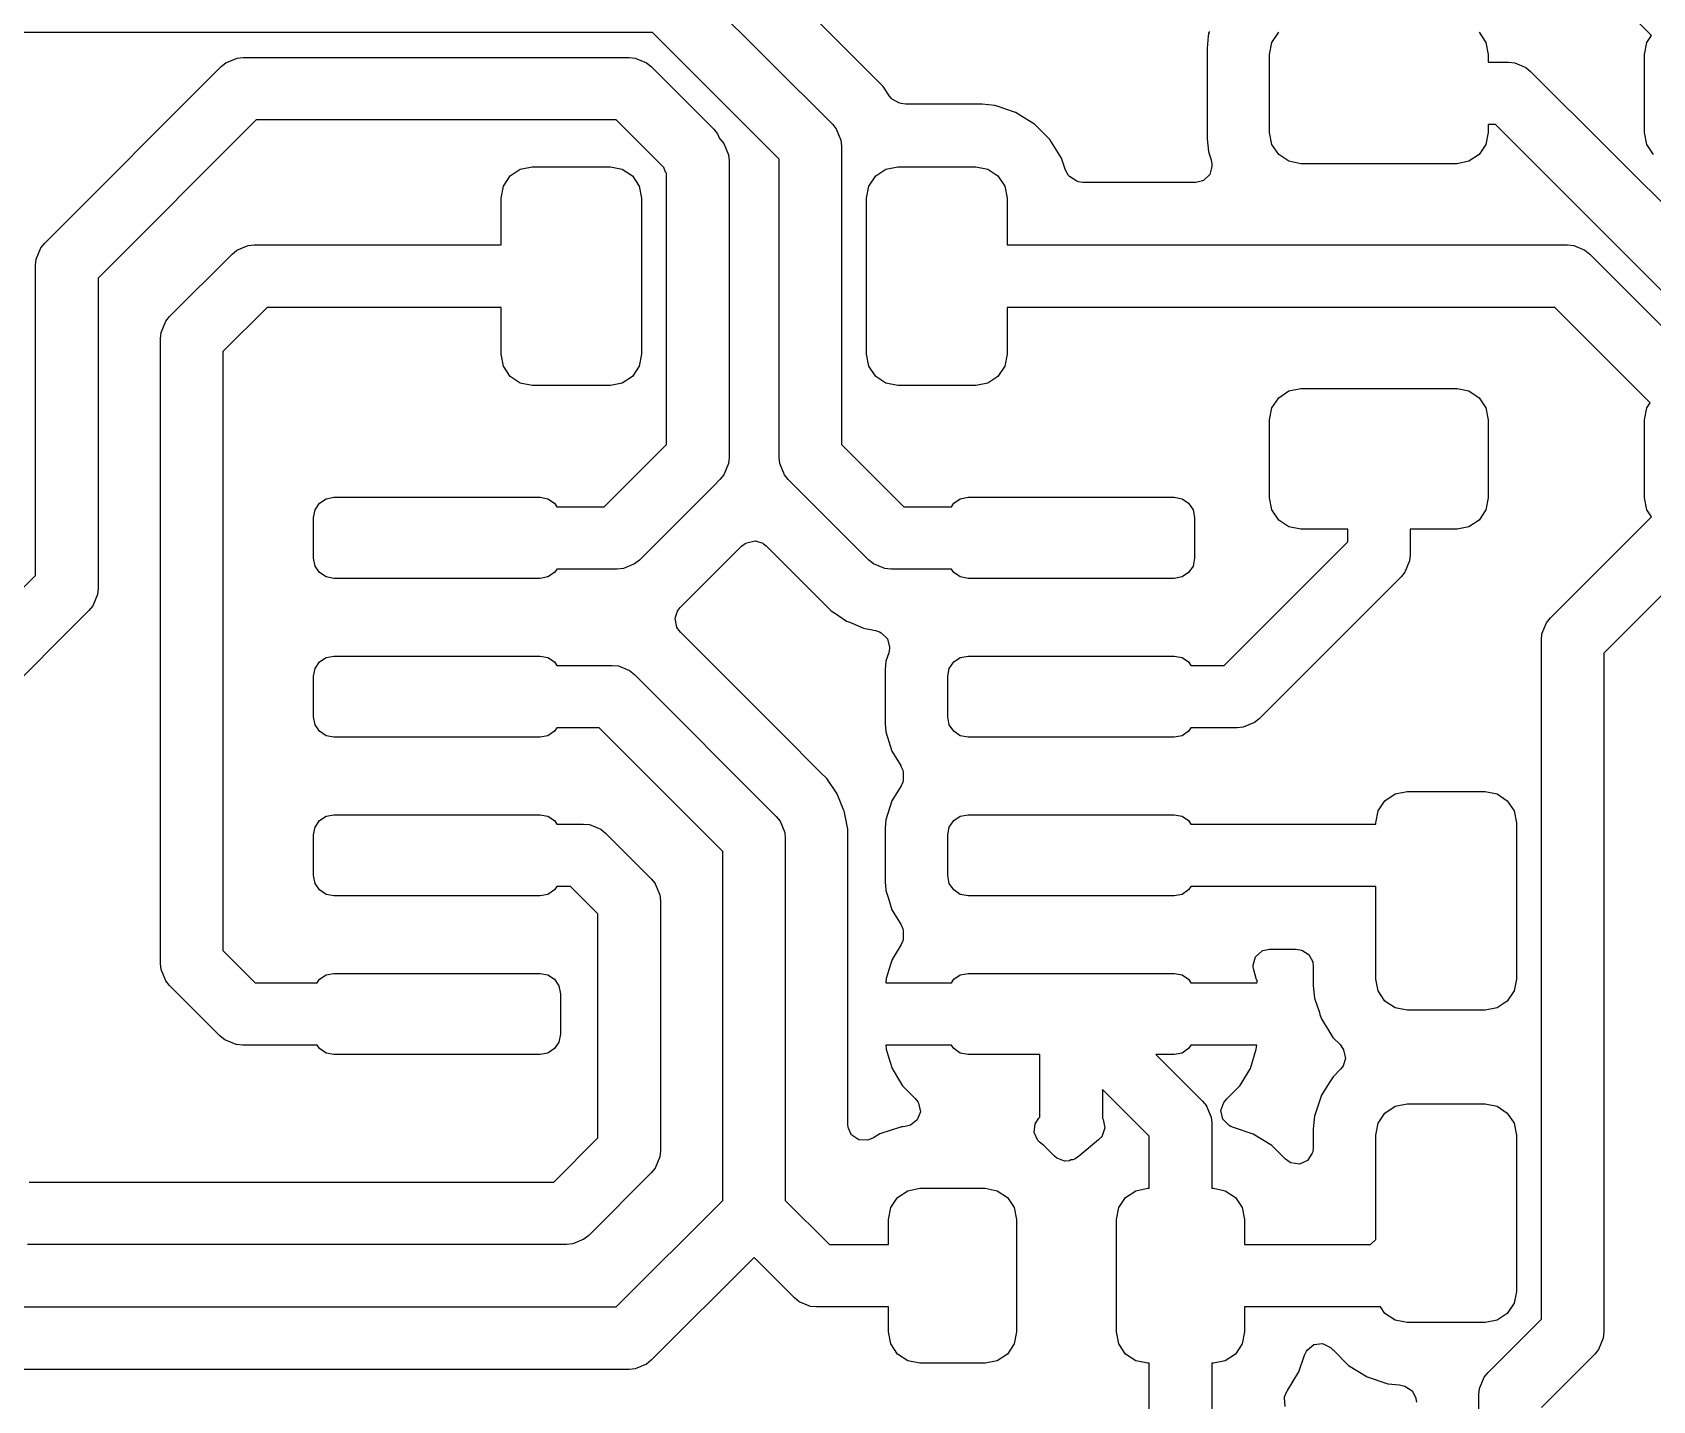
# Model space of a CAD drawing. Header units: millimetres. Extents: x 117.1 to 182.9, y -117.9 to -82.1.
# Drawn here: x 147.72 to 160.69, y -100 to -89.05 of the extents above; entities that cross this region are included whole.
import ezdxf

# ---------------------------------------------------------------- set-up
doc = ezdxf.new("R2010")
doc.units = ezdxf.units.MM
doc.layers.add('trace_out', color=214, linetype='CONTINUOUS', lineweight=25, true_color=0x800080)

msp = doc.modelspace()

# ---------------------------------------------------------------- linework, layer by layer
at = {"layer": 'trace_out', "linetype": 'CONTINUOUS'}
for p, q in [((154.149815, -89.098498), (153.268371, -88.217052)), ((152.966727, -88.623223), (154.126776, -89.783273)), ((160.681779, -89.072833), (160.348223, -88.739277)), ((150, -89.05), (146.8, -89.05)), ((152.686396, -89.05), (150, -89.05)), ((153.7, -90.063603), (152.686396, -89.05)), ((157.135364, -89.068634), (157.134542, -89.074871)), ((157.136852, -89.054067), (157.135364, -89.068634)), ((157.145298, -89.041123), (157.136852, -89.054067)), ((157.64403, -89.129329), (157.698223, -89.048223)), ((159.301777, -89.048223), (159.35597, -89.129329)), ((154.428416, -89.377099), (154.149815, -89.098498)), ((157.134359, -89.078476), (157.1245, -89.174973)), ((157.1245, -89.174973), (157.1245, -89.899998)), ((157.134542, -89.074871), (157.134359, -89.078476)), ((157.625, -89.225), (157.64403, -89.129329)), ((159.35597, -89.129329), (159.375, -89.225)), ((160.625, -89.225), (160.64403, -89.129329)), ((160.64403, -89.129329), (160.681779, -89.072833)), ((147.823223, -90.735723), (149.235724, -89.323223)), ((149.235724, -89.323223), (149.273608, -89.292132)), ((149.273608, -89.292132), (149.363728, -89.254803)), ((149.363728, -89.254803), (149.363737, -89.254803)), ((149.363737, -89.254803), (149.4125, -89.25)), ((149.4125, -89.25), (152.5, -89.25)), ((152.5, -89.25), (152.548773, -89.254804)), ((152.548773, -89.254804), (152.638893, -89.292133)), ((152.638893, -89.292133), (152.638897, -89.292137)), ((152.638897, -89.292137), (152.676777, -89.323223)), ((152.676777, -89.323223), (153.176777, -89.823223)), ((157.625, -89.85), (157.625, -89.225)), ((159.375, -89.225), (159.375, -89.2875)), ((159.375, -89.2875), (159.5375, -89.2875)), ((159.5375, -89.2875), (159.586273, -89.292304)), ((159.586273, -89.292304), (159.676393, -89.329633)), ((160.625, -89.85), (160.625, -89.225)), ((154.532951, -89.481634), (154.428416, -89.377099)), ((159.676393, -89.329633), (159.676397, -89.329637)), ((159.676397, -89.329637), (159.714277, -89.360723)), ((159.714277, -89.360723), (161.353554, -91)), ((154.584493, -89.558773), (154.532951, -89.481634)), ((154.600688, -89.57833), (154.584493, -89.558773)), ((154.605486, -89.583042), (154.600688, -89.57833)), ((154.65745, -89.613565), (154.605486, -89.583042)), ((154.677584, -89.619477), (154.65745, -89.613565)), ((154.71252, -89.6245), (154.677584, -89.619477)), ((155.325009, -89.6245), (154.71252, -89.6245)), ((155.325016, -89.6245), (155.325009, -89.6245)), ((155.325025, -89.6245), (155.325016, -89.6245)), ((155.427796, -89.634999), (155.325025, -89.6245)), ((155.433439, -89.636639), (155.427796, -89.634999)), ((155.436265, -89.637807), (155.433439, -89.636639)), ((155.592862, -89.689698), (155.436265, -89.637807)), ((155.594331, -89.690185), (155.592862, -89.689698)), ((155.594336, -89.690187), (155.594331, -89.690185)), ((155.613953, -89.702287), (155.594336, -89.690187)), ((155.743656, -89.782288), (155.613953, -89.702287)), ((149.516053, -89.75), (148.25, -91.016053)), ((152.396446, -89.75), (149.516053, -89.75)), ((152.777051, -90.130605), (152.396446, -89.75)), ((153.176777, -89.823223), (153.207868, -89.861108)), ((154.126776, -89.783273), (154.157862, -89.821152)), ((154.157862, -89.821152), (154.157867, -89.821157)), ((154.157867, -89.821157), (154.195196, -89.911277)), ((155.867712, -89.906344), (155.743656, -89.782288)), ((159.433946, -89.7875), (159.375, -89.7875)), ((159.375, -89.7875), (159.375, -89.85)), ((161.073223, -91.426777), (159.433946, -89.7875)), ((153.207868, -89.861108), (153.222949, -89.897518)), ((153.222949, -89.897518), (153.226777, -89.901346)), ((153.226777, -89.901346), (153.257868, -89.93923)), ((153.257868, -89.93923), (153.295197, -90.02935)), ((154.195196, -89.911277), (154.2, -89.96005)), ((154.2, -89.96005), (154.2, -92.346446)), ((155.959814, -90.055666), (155.867712, -89.906344)), ((157.1245, -89.899998), (157.124503, -89.900045)), ((157.124503, -89.900045), (157.135, -90.002799)), ((157.64403, -89.945671), (157.625, -89.85)), ((157.698223, -90.026777), (157.64403, -89.945671)), ((159.35597, -89.945671), (159.301777, -90.026777)), ((159.375, -89.85), (159.35597, -89.945671)), ((160.64403, -89.945671), (160.625, -89.85)), ((160.698223, -90.026777), (160.64403, -89.945671)), ((153.295197, -90.02935), (153.295197, -90.029359)), ((153.295197, -90.029359), (153.3, -90.078122)), ((153.3, -90.078122), (153.3, -92.45)), ((153.7, -92.45), (153.7, -90.063603)), ((155.988685, -90.142796), (155.959814, -90.055666)), ((157.135, -90.002799), (157.135001, -90.0028)), ((157.135001, -90.0028), (157.141425, -90.022187)), ((157.141425, -90.022187), (157.157127, -90.069574)), ((157.157127, -90.069574), (157.163347, -90.104306)), ((157.163347, -90.104306), (157.163825, -90.118176)), ((157.779329, -90.08097), (157.698223, -90.026777)), ((157.875, -90.1), (157.779329, -90.08097)), ((159.125, -90.1), (157.875, -90.1)), ((159.220671, -90.08097), (159.125, -90.1)), ((159.301777, -90.026777), (159.220671, -90.08097)), ((151.49403, -90.279329), (151.548223, -90.198223)), ((151.548223, -90.198223), (151.629329, -90.14403)), ((151.629329, -90.14403), (151.725, -90.125)), ((151.725, -90.125), (152.35, -90.125)), ((152.35, -90.125), (152.445671, -90.14403)), ((152.445671, -90.14403), (152.526777, -90.198223)), ((152.526777, -90.198223), (152.58097, -90.279329)), ((152.792133, -90.167015), (152.777051, -90.130605)), ((152.792137, -90.167019), (152.792133, -90.167015)), ((152.8, -90.1766), (152.792137, -90.167019)), ((152.8, -92.346446), (152.8, -90.1766)), ((154.41903, -90.279329), (154.473223, -90.198223)), ((154.473223, -90.198223), (154.554329, -90.14403)), ((154.554329, -90.14403), (154.65, -90.125)), ((154.65, -90.125), (155.275, -90.125)), ((155.275, -90.125), (155.370671, -90.14403)), ((155.370671, -90.14403), (155.451777, -90.198223)), ((155.451777, -90.198223), (155.50597, -90.279329)), ((155.991762, -90.152081), (155.988685, -90.142796)), ((156.015762, -90.194289), (155.991762, -90.152081)), ((156.02271, -90.202306), (156.015762, -90.194289)), ((156.081475, -90.24007), (156.02271, -90.202306)), ((157.095266, -90.233399), (157.089148, -90.236452)), ((157.146462, -90.185854), (157.095266, -90.233399)), ((157.157508, -90.142796), (157.146462, -90.185854)), ((157.159528, -90.139403), (157.157508, -90.142796)), ((157.163825, -90.118176), (157.159392, -90.135454)), ((157.159392, -90.135454), (157.159528, -90.139403)), ((151.475, -90.375), (151.49403, -90.279329)), ((152.58097, -90.279329), (152.6, -90.375)), ((154.4, -90.375), (154.41903, -90.279329)), ((155.50597, -90.279329), (155.525, -90.375)), ((156.096474, -90.244475), (156.081475, -90.24007)), ((156.131415, -90.2495), (156.096474, -90.244475)), ((157.033781, -90.2495), (156.131415, -90.2495)), ((157.089148, -90.236452), (157.033781, -90.2495)), ((151.475, -90.75), (151.475, -90.375)), ((152.6, -90.375), (152.6, -91.625)), ((154.4, -91.625), (154.4, -90.375)), ((155.525, -90.375), (155.525, -90.75)), ((147.792137, -90.773602), (147.823223, -90.735723)), ((149.361108, -90.792132), (149.451228, -90.754803)), ((149.451228, -90.754803), (149.451237, -90.754803)), ((149.451237, -90.754803), (149.5, -90.75)), ((149.5, -90.75), (151.475, -90.75)), ((155.525, -90.75), (160.01005, -90.75)), ((160.01005, -90.75), (160.058823, -90.754804)), ((160.058823, -90.754804), (160.148943, -90.792133)), ((147.75, -90.9125), (147.754804, -90.863727)), ((147.754804, -90.863727), (147.792133, -90.773607)), ((147.792133, -90.773607), (147.792137, -90.773602)), ((148.823223, -91.323223), (149.323223, -90.823223)), ((149.323223, -90.823223), (149.361108, -90.792132)), ((160.148943, -90.792133), (160.148947, -90.792137)), ((160.148947, -90.792137), (160.186827, -90.823223)), ((160.186827, -90.823223), (161.09113, -91.727526)), ((147.75, -93.396446), (147.75, -90.9125)), ((148.25, -91.016053), (148.25, -93.5)), ((149.603554, -91.25), (149.25, -91.603554)), ((151.475, -91.25), (149.603554, -91.25)), ((151.475, -91.625), (151.475, -91.25)), ((159.906496, -91.25), (155.525, -91.25)), ((155.525, -91.25), (155.525, -91.625)), ((160.670784, -92.014288), (159.906496, -91.25)), ((148.754804, -91.451227), (148.792133, -91.361107)), ((148.792133, -91.361107), (148.792137, -91.361102)), ((148.792137, -91.361102), (148.823223, -91.323223)), ((148.75, -91.5), (148.754804, -91.451227)), ((148.75, -96.5), (148.75, -91.5)), ((149.25, -91.603554), (149.25, -96.396446)), ((151.49403, -91.720671), (151.475, -91.625)), ((152.6, -91.625), (152.58097, -91.720671)), ((154.41903, -91.720671), (154.4, -91.625)), ((155.525, -91.625), (155.50597, -91.720671)), ((151.548223, -91.801777), (151.49403, -91.720671)), ((152.58097, -91.720671), (152.526777, -91.801777)), ((154.473223, -91.801777), (154.41903, -91.720671)), ((155.50597, -91.720671), (155.451777, -91.801777)), ((151.629329, -91.85597), (151.548223, -91.801777)), ((151.725, -91.875), (151.629329, -91.85597)), ((152.35, -91.875), (151.725, -91.875)), ((152.445671, -91.85597), (152.35, -91.875)), ((152.526777, -91.801777), (152.445671, -91.85597)), ((154.554329, -91.85597), (154.473223, -91.801777)), ((154.65, -91.875), (154.554329, -91.85597)), ((155.275, -91.875), (154.65, -91.875)), ((155.370671, -91.85597), (155.275, -91.875)), ((155.451777, -91.801777), (155.370671, -91.85597)), ((157.698223, -91.973223), (157.779329, -91.91903)), ((157.779329, -91.91903), (157.875, -91.9)), ((157.875, -91.9), (159.125, -91.9)), ((159.125, -91.9), (159.220671, -91.91903)), ((159.220671, -91.91903), (159.301777, -91.973223)), ((157.64403, -92.054329), (157.698223, -91.973223)), ((159.301777, -91.973223), (159.35597, -92.054329)), ((160.64403, -92.054329), (160.670784, -92.014288)), ((157.625, -92.15), (157.64403, -92.054329)), ((157.625, -92.775), (157.625, -92.15)), ((159.35597, -92.054329), (159.375, -92.15)), ((159.375, -92.15), (159.375, -92.775)), ((160.625, -92.15), (160.64403, -92.054329)), ((160.625, -92.775), (160.625, -92.15)), ((152.301446, -92.845), (152.8, -92.346446)), ((154.2, -92.346446), (154.698554, -92.845)), ((153.295197, -92.498772), (153.257868, -92.588892)), ((153.3, -92.45), (153.295197, -92.498762)), ((153.295197, -92.498762), (153.295197, -92.498772)), ((153.704804, -92.498773), (153.7, -92.45)), ((153.742133, -92.588893), (153.704804, -92.498773)), ((153.176777, -92.676777), (152.581777, -93.271777)), ((153.226777, -92.626776), (153.176777, -92.676777)), ((153.257868, -92.588892), (153.226777, -92.626776)), ((153.742137, -92.588897), (153.742133, -92.588893)), ((153.773223, -92.626777), (153.742137, -92.588897)), ((154.418223, -93.271777), (153.773223, -92.626777)), ((149.98737, -92.870314), (150.022595, -92.817595)), ((150.022595, -92.817595), (150.075314, -92.78237)), ((150.075314, -92.78237), (150.1375, -92.77)), ((150.1375, -92.77), (151.7875, -92.77)), ((151.7875, -92.77), (151.849686, -92.78237)), ((151.849686, -92.78237), (151.902405, -92.817595)), ((151.902405, -92.817595), (151.920716, -92.845)), ((155.079284, -92.845), (155.097595, -92.817595)), ((155.097595, -92.817595), (155.150314, -92.78237)), ((155.150314, -92.78237), (155.2125, -92.77)), ((155.2125, -92.77), (156.8625, -92.77)), ((156.8625, -92.77), (156.924686, -92.78237)), ((156.924686, -92.78237), (156.977405, -92.817595)), ((156.977405, -92.817595), (157.01263, -92.870314)), ((157.64403, -92.870671), (157.625, -92.775)), ((159.375, -92.775), (159.35597, -92.870671)), ((160.64403, -92.870671), (160.625, -92.775)), ((149.975, -92.9325), (149.98737, -92.870314)), ((149.975, -93.2575), (149.975, -92.9325)), ((151.920716, -92.845), (152.301446, -92.845)), ((154.698554, -92.845), (155.079284, -92.845)), ((157.01263, -92.870314), (157.025, -92.9325)), ((157.025, -92.9325), (157.025, -93.2575)), ((157.698223, -92.951777), (157.64403, -92.870671)), ((157.779329, -93.00597), (157.698223, -92.951777)), ((159.301777, -92.951777), (159.220671, -93.00597)), ((159.35597, -92.870671), (159.301777, -92.951777)), ((159.873223, -93.735723), (160.681779, -92.927167)), ((160.681779, -92.927167), (160.64403, -92.870671)), ((157.875, -93.025), (157.779329, -93.00597)), ((158.25, -93.025), (157.875, -93.025)), ((158.25, -93.126446), (158.25, -93.025)), ((159.125, -93.025), (158.75, -93.025)), ((158.75, -93.025), (158.75, -93.23)), ((159.220671, -93.00597), (159.125, -93.025)), ((161.291053, -93.025), (160.3, -94.016053)), ((152.908469, -93.652897), (153.399714, -93.161653)), ((153.399714, -93.161653), (153.427964, -93.140505)), ((153.427964, -93.140505), (153.441688, -93.133011)), ((153.441688, -93.133011), (153.509946, -93.11816)), ((153.509946, -93.11816), (153.511756, -93.118289)), ((153.511756, -93.118289), (153.569953, -93.137655)), ((153.569953, -93.137655), (153.576471, -93.141844)), ((153.576471, -93.141844), (153.597106, -93.158474)), ((153.597106, -93.158474), (154.116584, -93.677952)), ((157.261446, -94.115), (158.25, -93.126446)), ((149.98737, -93.319686), (149.975, -93.2575)), ((150.022595, -93.372405), (149.98737, -93.319686)), ((151.920716, -93.345), (151.902405, -93.372405)), ((152.405, -93.345), (151.920716, -93.345)), ((152.453773, -93.340196), (152.405, -93.345)), ((152.543893, -93.302867), (152.453773, -93.340196)), ((152.543897, -93.302862), (152.543893, -93.302867)), ((152.581777, -93.271777), (152.543897, -93.302862)), ((154.456108, -93.302868), (154.418223, -93.271777)), ((154.546228, -93.340197), (154.456108, -93.302868)), ((154.546237, -93.340197), (154.546228, -93.340197)), ((154.595, -93.345), (154.546237, -93.340197)), ((155.079284, -93.345), (154.595, -93.345)), ((155.097595, -93.372405), (155.079284, -93.345)), ((157.01263, -93.319686), (156.977405, -93.372405)), ((157.025, -93.2575), (157.01263, -93.319686)), ((158.745196, -93.278773), (158.707867, -93.368893)), ((158.75, -93.23), (158.745196, -93.278773)), ((147.14538, -94.001065), (147.75, -93.396446)), ((150.075314, -93.40763), (150.022595, -93.372405)), ((150.1375, -93.42), (150.075314, -93.40763)), ((151.7875, -93.42), (150.1375, -93.42)), ((151.849686, -93.40763), (151.7875, -93.42)), ((151.902405, -93.372405), (151.849686, -93.40763)), ((155.150314, -93.40763), (155.097595, -93.372405)), ((155.2125, -93.42), (155.150314, -93.40763)), ((156.8625, -93.42), (155.2125, -93.42)), ((156.924686, -93.40763), (156.8625, -93.42)), ((156.977405, -93.372405), (156.924686, -93.40763)), ((158.676776, -93.406777), (157.541777, -94.541777)), ((158.707862, -93.368897), (158.676776, -93.406777)), ((158.707867, -93.368893), (158.707862, -93.368897)), ((148.245196, -93.548772), (148.207868, -93.638892)), ((148.25, -93.5), (148.245196, -93.548772)), ((148.176777, -93.676777), (147.264277, -94.589277)), ((148.207868, -93.638892), (148.176777, -93.676777)), ((152.868289, -93.738241), (152.887655, -93.680045)), ((152.887655, -93.680045), (152.891845, -93.673525)), ((152.891845, -93.673525), (152.908469, -93.652897)), ((154.116584, -93.677952), (154.116589, -93.677956)), ((154.116589, -93.677956), (154.175124, -93.717067)), ((154.175124, -93.717067), (154.175134, -93.717073)), ((154.175134, -93.717073), (154.177888, -93.718913)), ((154.177888, -93.718913), (154.239505, -93.760084)), ((159.842137, -93.773602), (159.873223, -93.735723)), ((152.86816, -93.74005), (152.868289, -93.738241)), ((152.883012, -93.80831), (152.86816, -93.74005)), ((152.890504, -93.822031), (152.883012, -93.80831)), ((152.911656, -93.850287), (152.890504, -93.822031)), ((153.709249, -94.647882), (152.911656, -93.850287)), ((154.239505, -93.760084), (154.258179, -93.767819)), ((154.258179, -93.767819), (154.29021, -93.781087)), ((154.29021, -93.781087), (154.290211, -93.781087)), ((154.290211, -93.781087), (154.376088, -93.816659)), ((154.376088, -93.816659), (154.470321, -93.835402)), ((154.470321, -93.835402), (154.50364, -93.847164)), ((154.50364, -93.847164), (154.516585, -93.853942)), ((154.516585, -93.853942), (154.566845, -93.902475)), ((159.8, -93.9125), (159.804804, -93.863727)), ((159.804804, -93.863727), (159.842133, -93.773607)), ((159.842133, -93.773607), (159.842137, -93.773602)), ((154.566845, -93.902475), (154.582993, -93.96811)), ((154.582554, -93.980717), (154.577015, -94.013291)), ((154.582993, -93.96811), (154.582554, -93.980717)), ((159.8, -99.346446), (159.8, -93.9125)), ((149.98737, -94.140314), (150.022595, -94.087595)), ((150.022595, -94.087595), (150.075314, -94.05237)), ((150.075314, -94.05237), (150.1375, -94.04)), ((150.1375, -94.04), (151.7875, -94.04)), ((151.7875, -94.04), (151.849686, -94.05237)), ((151.849686, -94.05237), (151.902405, -94.087595)), ((151.902405, -94.087595), (151.920716, -94.115)), ((151.920716, -94.115), (152.365, -94.115)), ((152.365, -94.115), (152.413773, -94.119804)), ((152.413773, -94.119804), (152.503893, -94.157133)), ((154.55557, -94.082114), (154.549538, -94.148499)), ((154.577015, -94.013291), (154.55557, -94.08211)), ((154.55557, -94.08211), (154.55557, -94.082113)), ((154.55557, -94.082113), (154.55557, -94.082114)), ((155.06237, -94.140314), (155.097595, -94.087595)), ((155.097595, -94.087595), (155.150314, -94.05237)), ((155.150314, -94.05237), (155.2125, -94.04)), ((155.2125, -94.04), (156.8625, -94.04)), ((156.8625, -94.04), (156.924686, -94.05237)), ((156.924686, -94.05237), (156.977405, -94.087595)), ((156.977405, -94.087595), (156.995716, -94.115)), ((156.995716, -94.115), (157.261446, -94.115)), ((160.3, -94.016053), (160.3, -99.45)), ((149.975, -94.2025), (149.98737, -94.140314)), ((149.975, -94.5275), (149.975, -94.2025)), ((152.503893, -94.157133), (152.503897, -94.157137)), ((152.503897, -94.157137), (152.541777, -94.188223)), ((152.541777, -94.188223), (153.676776, -95.323223)), ((154.549538, -94.148499), (154.5495, -94.148913)), ((154.5495, -94.148913), (154.5495, -94.581105)), ((155.05, -94.2025), (155.06237, -94.140314)), ((155.05, -94.5275), (155.05, -94.2025)), ((149.98737, -94.589686), (149.975, -94.5275)), ((150.022595, -94.642405), (149.98737, -94.589686)), ((150.075314, -94.67763), (150.022595, -94.642405)), ((151.902405, -94.642405), (151.849686, -94.67763)), ((151.920716, -94.615), (151.902405, -94.642405)), ((152.261446, -94.615), (151.920716, -94.615)), ((153.25, -95.603553), (152.261446, -94.615)), ((154.5495, -94.581105), (154.555567, -94.64788)), ((155.06237, -94.589686), (155.05, -94.5275)), ((155.097595, -94.642405), (155.06237, -94.589686)), ((155.150314, -94.67763), (155.097595, -94.642405)), ((156.977405, -94.642405), (156.924686, -94.67763)), ((156.995716, -94.615), (156.977405, -94.642405)), ((157.365, -94.615), (156.995716, -94.615)), ((157.413773, -94.610196), (157.365, -94.615)), ((157.503893, -94.572867), (157.413773, -94.610196)), ((157.503897, -94.572862), (157.503893, -94.572867)), ((157.541777, -94.541777), (157.503897, -94.572862)), ((150.1375, -94.69), (150.075314, -94.67763)), ((151.7875, -94.69), (150.1375, -94.69)), ((151.849686, -94.67763), (151.7875, -94.69)), ((154.03501, -94.973643), (153.709249, -94.647882)), ((154.555567, -94.64788), (154.555568, -94.647882)), ((154.555568, -94.647882), (154.555571, -94.647893)), ((154.555571, -94.647893), (154.603467, -94.801599)), ((155.2125, -94.69), (155.150314, -94.67763)), ((156.8625, -94.69), (155.2125, -94.69)), ((156.924686, -94.67763), (156.8625, -94.69)), ((154.603467, -94.801599), (154.673259, -94.917049)), ((154.082949, -95.021581), (154.03501, -94.973643)), ((154.082955, -95.021589), (154.082949, -95.021581)), ((154.164517, -95.143656), (154.082955, -95.021589)), ((154.673259, -94.917049), (154.675401, -94.920591)), ((154.675401, -94.920591), (154.689176, -94.953088)), ((154.689176, -94.953088), (154.693637, -94.969985)), ((154.693637, -94.969985), (154.692721, -95.036577)), ((154.16508, -95.144498), (154.164517, -95.143656)), ((154.165087, -95.144511), (154.16508, -95.144498)), ((154.186029, -95.19507), (154.165087, -95.144511)), ((154.676299, -95.07792), (154.603469, -95.198395)), ((154.689158, -95.04871), (154.676299, -95.07792)), ((154.692721, -95.036577), (154.689158, -95.04871)), ((158.548223, -95.198223), (158.629329, -95.14403)), ((158.629329, -95.14403), (158.725, -95.125)), ((158.725, -95.125), (159.35, -95.125)), ((159.35, -95.125), (159.445671, -95.14403)), ((159.445671, -95.14403), (159.526777, -95.198223)), ((154.20042, -95.229815), (154.186029, -95.19507)), ((154.208574, -95.2495), (154.20042, -95.229815)), ((154.219333, -95.275475), (154.208574, -95.2495)), ((154.221419, -95.279885), (154.219333, -95.275475)), ((154.2505, -95.426076), (154.221419, -95.279885)), ((154.603467, -95.198399), (154.55557, -95.352109)), ((154.603469, -95.198395), (154.603467, -95.198399)), ((158.475, -95.375), (158.49403, -95.279329)), ((158.49403, -95.279329), (158.548223, -95.198223)), ((159.526777, -95.198223), (159.58097, -95.279329)), ((159.58097, -95.279329), (159.6, -95.375)), ((149.975, -95.4725), (149.98737, -95.410314)), ((149.98737, -95.410314), (150.022595, -95.357595)), ((150.022595, -95.357595), (150.075314, -95.32237)), ((150.075314, -95.32237), (150.1375, -95.31)), ((150.1375, -95.31), (151.7875, -95.31)), ((151.7875, -95.31), (151.849686, -95.32237)), ((151.849686, -95.32237), (151.902405, -95.357595)), ((151.902405, -95.357595), (151.920716, -95.385)), ((151.920716, -95.385), (152.135, -95.385)), ((152.135, -95.385), (152.183773, -95.389804)), ((152.183773, -95.389804), (152.273893, -95.427133)), ((153.676776, -95.323223), (153.707862, -95.361102)), ((153.707862, -95.361102), (153.707867, -95.361107)), ((153.707867, -95.361107), (153.745196, -95.451227)), ((154.555567, -95.352119), (154.5495, -95.418902)), ((154.5495, -95.418902), (154.5495, -95.851105)), ((154.55557, -95.352109), (154.555567, -95.352119)), ((155.05, -95.4725), (155.06237, -95.410314)), ((155.06237, -95.410314), (155.097595, -95.357595)), ((155.097595, -95.357595), (155.150314, -95.32237)), ((155.150314, -95.32237), (155.2125, -95.31)), ((155.2125, -95.31), (156.8625, -95.31)), ((156.8625, -95.31), (156.924686, -95.32237)), ((156.924686, -95.32237), (156.977405, -95.357595)), ((156.977405, -95.357595), (156.995716, -95.385)), ((156.995716, -95.385), (158.475, -95.385)), ((158.475, -95.385), (158.475, -95.375)), ((159.6, -95.375), (159.6, -96.625)), ((149.975, -95.7975), (149.975, -95.4725)), ((152.273893, -95.427133), (152.273897, -95.427137)), ((152.273897, -95.427137), (152.311777, -95.458223)), ((152.311777, -95.458223), (152.676777, -95.823223)), ((153.745196, -95.451227), (153.75, -95.5)), ((153.75, -95.5), (153.75, -98.396446)), ((154.2505, -97.787647), (154.2505, -95.426076)), ((155.05, -95.7975), (155.05, -95.4725)), ((153.25, -98.396446), (153.25, -95.603553)), ((149.98737, -95.859686), (149.975, -95.7975)), ((155.06237, -95.859686), (155.05, -95.7975)), ((150.022595, -95.912405), (149.98737, -95.859686)), ((150.075314, -95.94763), (150.022595, -95.912405)), ((151.902405, -95.912405), (151.849686, -95.94763)), ((151.920716, -95.885), (151.902405, -95.912405)), ((152.031446, -95.885), (151.920716, -95.885)), ((152.25, -96.103554), (152.031446, -95.885)), ((152.676777, -95.823223), (152.707868, -95.861108)), ((152.707868, -95.861108), (152.708953, -95.863728)), ((152.708953, -95.863728), (152.745196, -95.951227)), ((154.5495, -95.851105), (154.554809, -95.909534)), ((154.554809, -95.909534), (154.555568, -95.917882)), ((154.555568, -95.917882), (154.555571, -95.917893)), ((154.555571, -95.917893), (154.575022, -95.980315)), ((155.097595, -95.912405), (155.06237, -95.859686)), ((155.150314, -95.94763), (155.097595, -95.912405)), ((156.977405, -95.912405), (156.924686, -95.94763)), ((156.995716, -95.885), (156.977405, -95.912405)), ((158.475, -95.885), (156.995716, -95.885)), ((158.475, -96.625), (158.475, -95.885)), ((150.1375, -95.96), (150.075314, -95.94763)), ((151.7875, -95.96), (150.1375, -95.96)), ((151.849686, -95.94763), (151.7875, -95.96)), ((152.745196, -95.951227), (152.75, -96)), ((152.75, -96), (152.75, -98)), ((154.575022, -95.980315), (154.603465, -96.071595)), ((155.2125, -95.96), (155.150314, -95.94763)), ((156.8625, -95.96), (155.2125, -95.96)), ((156.924686, -95.94763), (156.8625, -95.96)), ((152.25, -97.896446), (152.25, -96.103554)), ((154.603465, -96.071595), (154.603466, -96.071597)), ((154.603466, -96.071597), (154.603467, -96.071598)), ((154.603467, -96.071598), (154.603468, -96.0716)), ((154.603468, -96.0716), (154.675695, -96.19108)), ((154.675695, -96.19108), (154.689469, -96.223572)), ((154.689452, -96.31919), (154.676592, -96.348403)), ((154.693015, -96.307056), (154.689452, -96.31919)), ((154.689469, -96.223572), (154.693929, -96.240463)), ((154.693929, -96.240463), (154.693015, -96.307056)), ((149.25, -96.396446), (149.508553, -96.655)), ((154.676592, -96.348403), (154.603928, -96.468604)), ((157.494788, -96.514681), (157.513368, -96.447327)), ((157.513368, -96.447327), (157.565412, -96.400712)), ((157.565412, -96.400712), (157.572015, -96.397564)), ((157.572015, -96.397564), (157.625367, -96.3855)), ((157.625367, -96.3855), (157.832671, -96.3855)), ((157.832671, -96.3855), (157.867607, -96.390523)), ((157.867607, -96.390523), (157.882605, -96.394927)), ((157.882605, -96.394927), (157.941356, -96.432672)), ((157.941356, -96.432672), (157.942543, -96.434041)), ((157.942543, -96.434041), (157.970019, -96.488902)), ((148.754804, -96.548773), (148.75, -96.5)), ((148.792133, -96.638893), (148.754804, -96.548773)), ((150.075314, -96.59237), (150.1375, -96.58)), ((150.1375, -96.58), (151.7875, -96.58)), ((151.7875, -96.58), (151.849686, -96.59237)), ((154.59134, -96.509001), (154.556062, -96.622213)), ((154.603927, -96.468607), (154.59134, -96.509001)), ((154.603928, -96.468604), (154.603927, -96.468606)), ((154.603927, -96.468606), (154.603927, -96.468607)), ((155.150314, -96.59237), (155.2125, -96.58)), ((155.2125, -96.58), (156.8625, -96.58)), ((156.8625, -96.58), (156.924686, -96.59237)), ((157.495016, -96.528558), (157.494788, -96.514681)), ((157.500614, -96.563411), (157.495016, -96.528558)), ((157.518934, -96.622205), (157.500614, -96.563411)), ((157.970019, -96.488902), (157.971664, -96.49646)), ((157.971664, -96.49646), (157.974501, -96.522831)), ((157.974501, -96.522831), (157.974501, -96.675026)), ((148.792137, -96.638897), (148.792133, -96.638893)), ((148.823223, -96.676777), (148.792137, -96.638897)), ((149.228223, -97.081776), (148.823223, -96.676777)), ((149.508553, -96.655), (150.004284, -96.655)), ((150.004284, -96.655), (150.022595, -96.627595)), ((150.022595, -96.627595), (150.075314, -96.59237)), ((151.849686, -96.59237), (151.902405, -96.627595)), ((151.902405, -96.627595), (151.93763, -96.680314)), ((151.93763, -96.680314), (151.95, -96.7425)), ((154.553086, -96.654976), (154.553085, -96.654991)), ((154.553085, -96.654991), (154.553085, -96.654999)), ((154.553085, -96.654999), (154.553085, -96.655)), ((154.553085, -96.655), (155.079284, -96.655)), ((154.556062, -96.622213), (154.553086, -96.654976)), ((155.079284, -96.655), (155.097595, -96.627595)), ((155.097595, -96.627595), (155.150314, -96.59237)), ((156.924686, -96.59237), (156.977405, -96.627595)), ((156.977405, -96.627595), (156.995716, -96.655)), ((156.995716, -96.655), (157.521915, -96.655)), ((157.518935, -96.622207), (157.518934, -96.622205)), ((157.518999, -96.622921), (157.518935, -96.622207)), ((157.522386, -96.634308), (157.518999, -96.622921)), ((157.521915, -96.655), (157.527163, -96.642328)), ((157.527163, -96.642328), (157.522386, -96.634308)), ((157.974501, -96.675026), (157.98018, -96.730614)), ((158.49403, -96.720671), (158.475, -96.625)), ((159.6, -96.625), (159.58097, -96.720671)), ((151.95, -96.7425), (151.95, -97.0675)), ((157.98018, -96.730614), (157.985, -96.777796)), ((157.985, -96.777796), (157.985001, -96.777799)), ((157.985001, -96.777799), (158.023587, -96.894239)), ((158.548223, -96.801777), (158.49403, -96.720671)), ((158.629329, -96.85597), (158.548223, -96.801777)), ((159.526777, -96.801777), (159.445671, -96.85597)), ((159.58097, -96.720671), (159.526777, -96.801777)), ((158.023587, -96.894239), (158.028159, -96.908037)), ((158.028159, -96.908037), (158.028159, -96.908039)), ((158.028159, -96.908039), (158.038626, -96.939628)), ((158.038626, -96.939628), (158.040186, -96.944334)), ((158.040186, -96.944334), (158.065299, -96.985049)), ((158.725, -96.875), (158.629329, -96.85597)), ((159.35, -96.875), (158.725, -96.875)), ((159.445671, -96.85597), (159.35, -96.875)), ((149.266102, -97.112862), (149.228223, -97.081776)), ((151.95, -97.0675), (151.93763, -97.129686)), ((158.065299, -96.985049), (158.090695, -97.026224)), ((158.090695, -97.026224), (158.132288, -97.093656)), ((158.132288, -97.093656), (158.188696, -97.150064)), ((149.266107, -97.112867), (149.266102, -97.112862)), ((149.356227, -97.150196), (149.266107, -97.112867)), ((149.405, -97.155), (149.356227, -97.150196)), ((150.004284, -97.155), (149.405, -97.155)), ((150.022595, -97.182405), (150.004284, -97.155)), ((150.075314, -97.21763), (150.022595, -97.182405)), ((150.1375, -97.23), (150.075314, -97.21763)), ((151.7875, -97.23), (150.1375, -97.23)), ((151.849686, -97.21763), (151.7875, -97.23)), ((151.902405, -97.182405), (151.849686, -97.21763)), ((151.93763, -97.129686), (151.902405, -97.182405)), ((155.079284, -97.155), (154.553085, -97.155)), ((154.553085, -97.155), (154.556063, -97.18779)), ((154.556063, -97.18779), (154.572456, -97.240398)), ((155.097595, -97.182405), (155.079284, -97.155)), ((155.150314, -97.21763), (155.097595, -97.182405)), ((155.2125, -97.23), (155.150314, -97.21763)), ((155.7875, -97.23), (155.2125, -97.23)), ((155.7875, -97.729999), (155.7875, -97.23)), ((156.8625, -97.23), (156.716054, -97.23)), ((156.716054, -97.23), (157.089277, -97.603223)), ((156.924686, -97.21763), (156.8625, -97.23)), ((156.977405, -97.182405), (156.924686, -97.21763)), ((156.995716, -97.155), (156.977405, -97.182405)), ((157.521914, -97.155), (156.995716, -97.155)), ((157.471072, -97.341392), (157.518932, -97.187802)), ((157.518932, -97.187802), (157.518935, -97.187792)), ((157.518935, -97.187792), (157.521914, -97.155)), ((158.188696, -97.150064), (158.209848, -97.17832)), ((158.209848, -97.17832), (158.21734, -97.192041)), ((158.21734, -97.192041), (158.232192, -97.260301)), ((154.572456, -97.240398), (154.603927, -97.341392)), ((154.603927, -97.341392), (154.671029, -97.452392)), ((157.391337, -97.473288), (157.471072, -97.341392)), ((158.191877, -97.347462), (158.132681, -97.406658)), ((158.208511, -97.32682), (158.191877, -97.347462)), ((158.212694, -97.320311), (158.208511, -97.32682)), ((158.232063, -97.262107), (158.212694, -97.320311)), ((158.232192, -97.260301), (158.232063, -97.262107)), ((154.671029, -97.452392), (154.687164, -97.479081)), ((154.687164, -97.479081), (154.687166, -97.479084)), ((154.687166, -97.479084), (154.788897, -97.580815)), ((157.283898, -97.583019), (157.387832, -97.479084)), ((157.387832, -97.479084), (157.387835, -97.479081)), ((157.387835, -97.479081), (157.391337, -97.473288)), ((158.102054, -97.456312), (158.040646, -97.555871)), ((158.132681, -97.406658), (158.102054, -97.456312)), ((154.788897, -97.580815), (154.810044, -97.609062)), ((154.810044, -97.609062), (154.815757, -97.619523)), ((154.815757, -97.619523), (154.830614, -97.687795)), ((156.6625, -97.883554), (156.2875, -97.508554)), ((156.2875, -97.508554), (156.2875, -97.738686)), ((157.089277, -97.603223), (157.120368, -97.641108)), ((157.235875, -97.678686), (157.2594, -97.614077)), ((157.2594, -97.614077), (157.270074, -97.599443)), ((157.270073, -97.599442), (157.271394, -97.597632)), ((157.270074, -97.599443), (157.270073, -97.599442)), ((157.271394, -97.597632), (157.283898, -97.583019)), ((158.040638, -97.555888), (157.985494, -97.722299)), ((158.040641, -97.555879), (158.040638, -97.555888)), ((158.040646, -97.555871), (158.040641, -97.555879)), ((158.629329, -97.64403), (158.725, -97.625)), ((158.725, -97.625), (159.35, -97.625)), ((159.35, -97.625), (159.445671, -97.64403)), ((154.806201, -97.753261), (154.752029, -97.794465)), ((154.830614, -97.687795), (154.806201, -97.753261)), ((155.753336, -97.776379), (155.779377, -97.738121)), ((155.779377, -97.738121), (155.7875, -97.729999)), ((156.2875, -97.738686), (156.292723, -97.748251)), ((156.292723, -97.748251), (156.307574, -97.816523)), ((157.120368, -97.641108), (157.121578, -97.64403)), ((157.121578, -97.64403), (157.157696, -97.731227)), ((157.157696, -97.731227), (157.1625, -97.78)), ((157.250941, -97.746912), (157.235875, -97.678686)), ((157.300501, -97.796162), (157.250941, -97.746912)), ((157.985493, -97.722304), (157.975, -97.825007)), ((157.985494, -97.722299), (157.985493, -97.722304)), ((158.49403, -97.779329), (158.548223, -97.698223)), ((158.548223, -97.698223), (158.629329, -97.64403)), ((159.445671, -97.64403), (159.526777, -97.698223)), ((159.526777, -97.698223), (159.58097, -97.779329)), ((154.253093, -97.812871), (154.2505, -97.787647)), ((154.254452, -97.819412), (154.253093, -97.812871)), ((154.280643, -97.873622), (154.254452, -97.819412)), ((154.281093, -97.874161), (154.280643, -97.873622)), ((154.339162, -97.913013), (154.281093, -97.874161)), ((154.505642, -97.865199), (154.454769, -97.896577)), ((154.505662, -97.865188), (154.505642, -97.865199)), ((154.505669, -97.865184), (154.505662, -97.865188)), ((154.672197, -97.810001), (154.505669, -97.865184)), ((154.675116, -97.80953), (154.672197, -97.810001)), ((154.678483, -97.809359), (154.675116, -97.80953)), ((154.690922, -97.808088), (154.678483, -97.809359)), ((154.709648, -97.806175), (154.690922, -97.808088)), ((154.742143, -97.798325), (154.709648, -97.806175)), ((154.752029, -97.794465), (154.742143, -97.798325)), ((155.740881, -97.854442), (155.74954, -97.785115)), ((155.771079, -97.917448), (155.740881, -97.854442)), ((155.74954, -97.785115), (155.753336, -97.776379)), ((156.284934, -97.879551), (156.277862, -97.889493)), ((156.307574, -97.816523), (156.284934, -97.879551)), ((156.6625, -98.3), (156.6625, -97.883554)), ((157.1625, -97.78), (157.1625, -98.3)), ((157.316105, -97.804619), (157.300501, -97.796162)), ((157.336186, -97.813307), (157.316105, -97.804619)), ((157.494111, -97.865638), (157.336186, -97.813307)), ((157.494119, -97.865641), (157.494111, -97.865638)), ((157.494124, -97.865643), (157.494119, -97.865641)), ((157.643345, -97.957684), (157.494124, -97.865643)), ((157.975, -97.825007), (157.975, -97.972147)), ((158.475, -97.875), (158.49403, -97.779329)), ((158.475, -98.708946), (158.475, -97.875)), ((159.58097, -97.779329), (159.6, -97.875)), ((159.6, -97.875), (159.6, -99.125)), ((151.896446, -98.25), (152.25, -97.896446)), ((152.75, -98), (152.745197, -98.048762)), ((154.409019, -97.914303), (154.339162, -97.913013)), ((154.422407, -97.910639), (154.409019, -97.914303)), ((154.454769, -97.896577), (154.422407, -97.910639)), ((155.780359, -97.927765), (155.771079, -97.917448)), ((155.807451, -97.950377), (155.780359, -97.927765)), ((155.818656, -97.957288), (155.807451, -97.950377)), ((155.818657, -97.957289), (155.818656, -97.957288)), ((155.903243, -98.041875), (155.818657, -97.957289)), ((156.255865, -97.913156), (156.093138, -98.047794)), ((156.277862, -97.889493), (156.255865, -97.913156)), ((157.643346, -97.957685), (157.643345, -97.957684)), ((157.753157, -98.067496), (157.643346, -97.957685)), ((157.969976, -98.007085), (157.966789, -98.017938)), ((157.975, -97.972147), (157.969976, -98.007085)), ((152.707868, -98.138892), (152.676777, -98.176777)), ((152.745197, -98.048772), (152.707868, -98.138892)), ((152.745197, -98.048762), (152.745197, -98.048772)), ((155.923881, -98.058507), (155.903243, -98.041875)), ((155.930391, -98.062691), (155.923881, -98.058507)), ((155.97178, -98.076484), (155.930391, -98.062691)), ((155.984434, -98.081695), (155.97178, -98.076484)), ((155.986502, -98.081913), (155.984434, -98.081695)), ((155.987529, -98.081732), (155.986502, -98.081913)), ((155.988496, -98.082055), (155.987529, -98.081732)), ((155.989091, -98.082098), (155.988496, -98.082055)), ((156.024297, -98.079607), (155.989091, -98.082098)), ((156.035985, -98.073235), (156.024297, -98.079607)), ((156.049338, -98.070893), (156.035985, -98.073235)), ((156.049765, -98.071886), (156.049338, -98.070893)), ((156.063018, -98.066195), (156.049765, -98.071886)), ((156.093138, -98.047794), (156.063018, -98.066195)), ((157.789329, -98.09261), (157.753157, -98.067496)), ((157.796307, -98.095797), (157.789329, -98.09261)), ((157.865457, -98.105738), (157.796307, -98.095797)), ((157.929014, -98.076715), (157.865457, -98.105738)), ((157.966789, -98.017938), (157.929014, -98.076715)), ((147.7, -98.25), (151.896446, -98.25)), ((152.676777, -98.176777), (152.176777, -98.676777)), ((152.396446, -99.25), (153.25, -98.396446)), ((153.75, -98.396446), (154.103554, -98.75)), ((154.59403, -98.454329), (154.648223, -98.373223)), ((154.648223, -98.373223), (154.729329, -98.31903)), ((154.729329, -98.31903), (154.825, -98.3)), ((154.825, -98.3), (155.35, -98.3)), ((155.35, -98.3), (155.445671, -98.31903)), ((155.445671, -98.31903), (155.526777, -98.373223)), ((155.526777, -98.373223), (155.58097, -98.454329)), ((156.41903, -98.454329), (156.473223, -98.373223)), ((156.473223, -98.373223), (156.554329, -98.31903)), ((156.554329, -98.31903), (156.65, -98.3)), ((156.65, -98.3), (156.6625, -98.3)), ((157.1625, -98.3), (157.175, -98.3)), ((157.175, -98.3), (157.270671, -98.31903)), ((157.270671, -98.31903), (157.351777, -98.373223)), ((157.351777, -98.373223), (157.40597, -98.454329)), ((154.575, -98.55), (154.59403, -98.454329)), ((155.58097, -98.454329), (155.6, -98.55)), ((156.4, -98.55), (156.41903, -98.454329)), ((157.40597, -98.454329), (157.425, -98.55)), ((154.575, -98.75), (154.575, -98.55)), ((155.6, -98.55), (155.6, -99.45)), ((156.4, -99.45), (156.4, -98.55)), ((157.425, -98.55), (157.425, -98.75)), ((152, -98.75), (147.685082, -98.75)), ((152.048773, -98.745196), (152, -98.75)), ((152.138893, -98.707867), (152.048773, -98.745196)), ((152.138897, -98.707862), (152.138893, -98.707867)), ((152.176777, -98.676777), (152.138897, -98.707862)), ((154.103554, -98.75), (154.575, -98.75)), ((157.425, -98.75), (158.433946, -98.75)), ((158.433946, -98.75), (158.475, -98.708946)), ((153.499999, -98.853553), (152.676777, -99.676777)), ((153.823223, -99.176777), (153.499999, -98.853553)), ((153.861108, -99.207868), (153.823223, -99.176777)), ((159.6, -99.125), (159.58097, -99.220671)), ((134.103553, -99.25), (152.396446, -99.25)), ((153.951228, -99.245197), (153.861108, -99.207868)), ((153.951237, -99.245197), (153.951228, -99.245197)), ((154, -99.25), (153.951237, -99.245197)), ((154.575, -99.25), (154, -99.25)), ((154.575, -99.45), (154.575, -99.25)), ((158.513627, -99.25), (157.425, -99.25)), ((157.425, -99.25), (157.425, -99.45)), ((158.548223, -99.301777), (158.513627, -99.25)), ((158.629329, -99.35597), (158.548223, -99.301777)), ((159.526777, -99.301777), (159.445671, -99.35597)), ((159.58097, -99.220671), (159.526777, -99.301777)), ((158.725, -99.375), (158.629329, -99.35597)), ((159.35, -99.375), (158.725, -99.375)), ((159.445671, -99.35597), (159.35, -99.375)), ((159.373223, -99.773223), (159.8, -99.346446)), ((154.59403, -99.545671), (154.575, -99.45)), ((154.648223, -99.626777), (154.59403, -99.545671)), ((155.58097, -99.545671), (155.526777, -99.626777)), ((155.6, -99.45), (155.58097, -99.545671)), ((156.41903, -99.545671), (156.4, -99.45)), ((156.473223, -99.626777), (156.41903, -99.545671)), ((157.40597, -99.545671), (157.351777, -99.626777)), ((157.425, -99.45), (157.40597, -99.545671)), ((157.925893, -99.594712), (157.980237, -99.550798)), ((157.980237, -99.550798), (158.049697, -99.543236)), ((158.049697, -99.543236), (158.111498, -99.573764)), ((160.295197, -99.498772), (160.257868, -99.588892)), ((160.3, -99.45), (160.295197, -99.498762)), ((160.295197, -99.498762), (160.295197, -99.498772)), ((152.676777, -99.676777), (152.638897, -99.707862)), ((154.729329, -99.68097), (154.648223, -99.626777)), ((154.825, -99.7), (154.729329, -99.68097)), ((155.35, -99.7), (154.825, -99.7)), ((155.445671, -99.68097), (155.35, -99.7)), ((155.526777, -99.626777), (155.445671, -99.68097)), ((156.554329, -99.68097), (156.473223, -99.626777)), ((156.65, -99.7), (156.554329, -99.68097)), ((156.6625, -99.7), (156.65, -99.7)), ((156.6625, -100.3), (156.6625, -99.7)), ((157.175, -99.7), (157.1625, -99.7)), ((157.1625, -99.7), (157.1625, -100.3)), ((157.270671, -99.68097), (157.175, -99.7)), ((157.351777, -99.626777), (157.270671, -99.68097)), ((157.859358, -99.769119), (157.903518, -99.635851)), ((157.903518, -99.635851), (157.919273, -99.604274)), ((157.919273, -99.604274), (157.925893, -99.594712)), ((158.111498, -99.573764), (158.128091, -99.588929)), ((158.128091, -99.588929), (158.132118, -99.592779)), ((158.132118, -99.592779), (158.132683, -99.593344)), ((158.132683, -99.593344), (158.256654, -99.717315)), ((160.226777, -99.626777), (159.8, -100.053554)), ((160.257868, -99.588892), (160.226777, -99.626777)), ((152.5, -99.75), (134, -99.75)), ((152.548773, -99.745196), (152.5, -99.75)), ((152.638893, -99.707867), (152.548773, -99.745196)), ((152.638897, -99.707862), (152.638893, -99.707867)), ((157.767316, -99.918343), (157.859356, -99.769124)), ((157.859356, -99.769124), (157.859358, -99.769119)), ((158.256654, -99.717315), (158.405875, -99.809356)), ((158.405875, -99.809356), (158.40588, -99.809358)), ((158.40588, -99.809358), (158.572302, -99.864505)), ((159.304804, -99.901227), (159.342133, -99.811107)), ((159.342133, -99.811107), (159.342137, -99.811102)), ((159.342137, -99.811102), (159.373223, -99.773223)), ((157.745769, -99.968178), (157.76549, -99.921453)), ((157.765423, -99.921412), (157.765693, -99.920974)), ((157.76549, -99.921453), (157.765423, -99.921412)), ((157.765693, -99.920974), (157.766027, -99.920183)), ((157.766027, -99.920183), (157.767303, -99.918358)), ((157.767303, -99.918358), (157.767316, -99.918343)), ((158.572302, -99.864505), (158.572309, -99.864506)), ((158.572309, -99.864506), (158.664361, -99.87391)), ((158.664361, -99.87391), (158.686654, -99.87828)), ((158.686654, -99.87828), (158.707572, -99.884416)), ((158.707572, -99.884416), (158.766355, -99.922168)), ((158.766355, -99.922168), (158.767536, -99.92353)), ((158.767536, -99.92353), (158.79501, -99.978376)), ((159.3, -99.95), (159.304804, -99.901227)), ((159.3, -107.818324), (159.3, -99.95)), ((157.744216, -99.976357), (157.745769, -99.968178)), ((157.751049, -100.045891), (157.744216, -99.976357)), ((158.79501, -99.978376), (158.796659, -99.985947)), ((158.796659, -99.985947), (158.7995, -100.012336))]:
    msp.add_line(p, q, dxfattribs=at)

doc.saveas('drawing.dxf')
